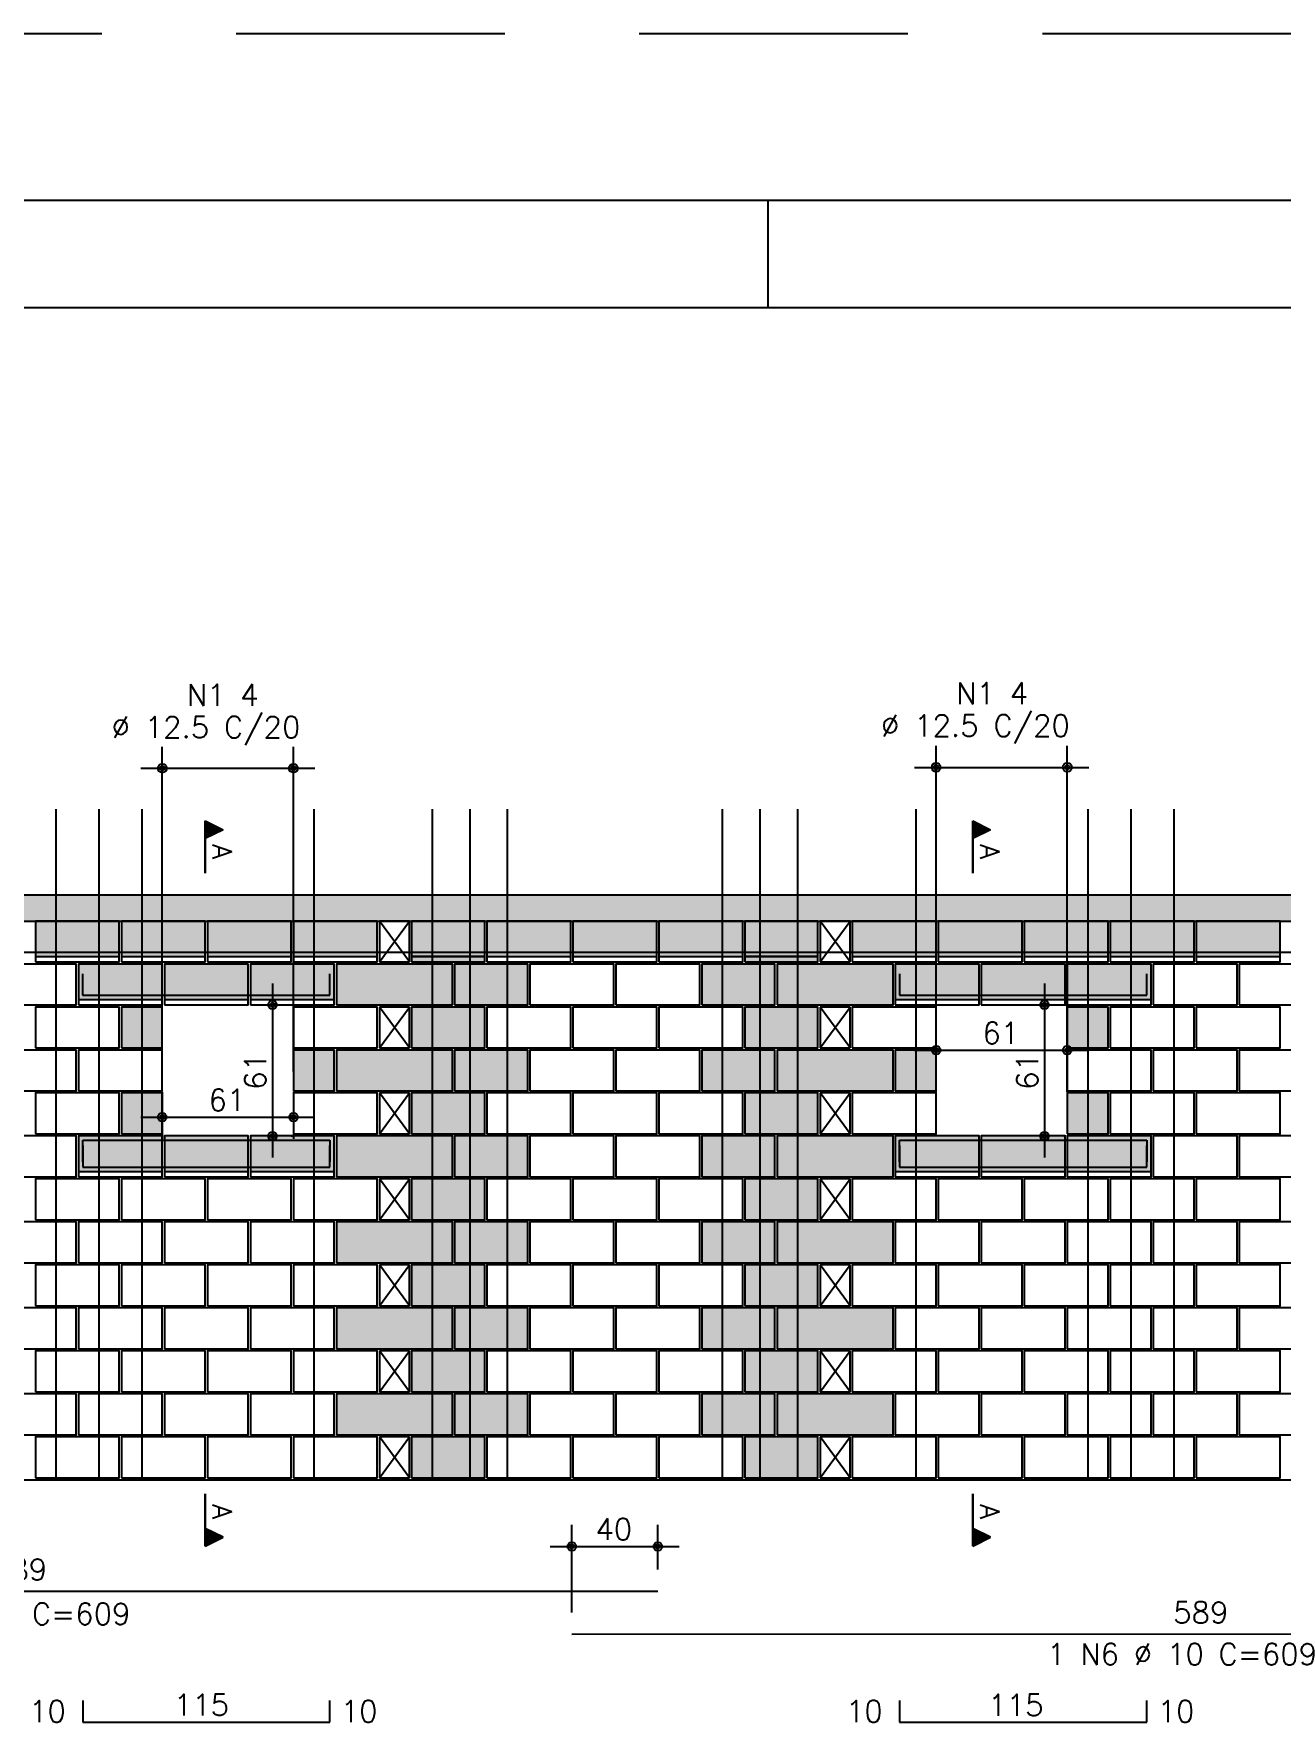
# Model space of a CAD drawing. Extents: x -1.9 to 86, y -1.6 to 60.9.
# Drawn here: x 14.17 to 25.77, y 45.19 to 60.95 of the extents above; entities that cross this region are included whole.
import ezdxf

# ---------------------------------------------------------------- set-up
doc = ezdxf.new("R2010")
doc.units = 0
doc.header["$MEASUREMENT"] = 0
doc.linetypes.add('HIDDEN', pattern=[0.375, 0.25, -0.125])
doc.layers.get('0').update_dxf_attribs({"linetype": 'CONTINUOUS'})
doc.layers.get('Defpoints').update_dxf_attribs({"linetype": 'CONTINUOUS'})
for name, color, linetype in [('ARQ_FOLHA', 7, 'CONTINUOUS'), ('PENA_01', 1, 'CONTINUOUS'), ('PENA_02', 2, 'CONTINUOUS'), ('PENA_03', 3, 'CONTINUOUS'), ('PENA_05', 5, 'CONTINUOUS'), ('PENA_09', 254, 'CONTINUOUS'), ('PENA_11', 252, 'CONTINUOUS'), ('PENA_19', 240, 'CONTINUOUS'), ('PENA_21', 100, 'CONTINUOUS'), ('PENA_23', 50, 'CONTINUOUS')]:
    doc.layers.add(name, color=color, linetype=linetype)
doc.styles.get("Standard").update_dxf_attribs({"font": 'ROMANS.SHX'})

# ---------------------------------------------------------------- blocks, each defined once
blk = doc.blocks.new('FOLHA A1 - 841 X 594')
at = {"layer": 'ARQ_FOLHA', "color": 1}
blk.add_line((-631, 584), (-631, 594), dxfattribs=at)
for points in [[(-841, 0), (0, 0), (0, 594), (-841, 594)], [(-816, 10), (-10, 10), (-10, 584), (-816, 584)]]:
    blk.add_lwpolyline(points, close=True, dxfattribs=at)
at = {"layer": 'Defpoints', "color": 8, "linetype": 'HIDDEN', "ltscale": 100}
blk.add_lwpolyline([(-860.5, 609.5), (-860.5, -15.5), (19.5, -15.5), (19.5, 609.5)], close=True, dxfattribs=at)
blk = doc.blocks.new('*U24')
blk.add_blockref('FOLHA A1 - 841 X 594', (0, 0))

msp = doc.modelspace()

# ---------------------------------------------------------------- linework, layer by layer
at = {"layer": 'PENA_01', "linetype": 'Continuous'}
for p, q in [((15.362, 51.313), (15.362, 54.315)), ((16.582, 51.293), (16.582, 54.315)), ((22.562, 51.103), (22.562, 54.323)), ((23.782, 51.103), (23.782, 54.323)), ((15.162, 54.115), (16.782, 54.115)), ((22.362, 54.123), (23.982, 54.123)), ((14.182, 52.363), (14.962, 52.363)), ((14.982, 52.363), (15.762, 52.363)), ((15.782, 52.363), (16.562, 52.363)), ((16.582, 52.363), (17.362, 52.363)), ((17.682, 52.363), (18.362, 52.363)), ((18.382, 52.363), (19.162, 52.363)), ((19.182, 52.363), (19.962, 52.363)), ((19.982, 52.363), (20.762, 52.363)), ((20.782, 52.363), (21.462, 52.363)), ((21.782, 52.363), (22.562, 52.363)), ((22.582, 52.363), (23.362, 52.363)), ((23.382, 52.363), (24.162, 52.363)), ((24.182, 52.363), (24.962, 52.363)), ((24.982, 52.363), (25.762, 52.363)), ((16.388, 52.113), (16.388, 50.493)), ((23.57, 52.113), (23.57, 50.493)), ((14.582, 51.963), (15.362, 51.963)), ((15.382, 51.963), (16.162, 51.963)), ((16.182, 51.963), (16.962, 51.963)), ((16.548, 51.913), (16.588, 51.913)), ((22.182, 51.963), (22.962, 51.963)), ((22.982, 51.963), (23.762, 51.963)), ((23.757, 51.913), (23.77, 51.913)), ((23.782, 51.963), (24.562, 51.963)), ((22.562, 51.503), (22.562, 51.691)), ((23.782, 51.503), (23.782, 51.691)), ((22.362, 51.491), (23.982, 51.491)), ((15.362, 51.103), (15.362, 50.668)), ((16.582, 51.103), (16.582, 50.668)), ((15.162, 50.868), (16.782, 50.868)), ((16.561, 50.693), (16.588, 50.693)), ((23.749, 50.693), (23.77, 50.693)), ((14.582, 50.363), (15.362, 50.363)), ((15.382, 50.363), (16.162, 50.363)), ((16.182, 50.363), (16.962, 50.363)), ((22.182, 50.363), (22.962, 50.363)), ((22.982, 50.363), (23.762, 50.363)), ((23.782, 50.363), (24.562, 50.363)), ((19.172, 46.259), (19.172, 47.074)), ((19.972, 46.659), (19.972, 47.074)), ((18.972, 46.874), (20.172, 46.874))]:
    msp.add_line(p, q, dxfattribs=at)
at = {"layer": 'PENA_02', "linetype": 'Continuous'}
for p, q in [((17.662, 52.693), (17.382, 52.693)), ((17.382, 52.693), (17.382, 52.313)), ((17.662, 52.313), (17.662, 52.693)), ((21.762, 52.693), (21.482, 52.693)), ((21.482, 52.693), (21.482, 52.313)), ((21.762, 52.313), (21.762, 52.693)), ((17.382, 52.313), (17.662, 52.313)), ((21.482, 52.313), (21.762, 52.313)), ((17.662, 51.893), (17.382, 51.893)), ((17.382, 51.893), (17.382, 51.513)), ((17.662, 51.513), (17.662, 51.893)), ((21.762, 51.893), (21.482, 51.893)), ((21.482, 51.893), (21.482, 51.513)), ((21.762, 51.513), (21.762, 51.893)), ((17.382, 51.513), (17.662, 51.513)), ((21.482, 51.513), (21.762, 51.513)), ((17.662, 51.093), (17.382, 51.093)), ((17.382, 51.093), (17.382, 50.713)), ((17.662, 50.713), (17.662, 51.093)), ((21.762, 51.093), (21.482, 51.093)), ((21.482, 51.093), (21.482, 50.713)), ((21.762, 50.713), (21.762, 51.093)), ((17.382, 50.713), (17.662, 50.713)), ((21.482, 50.713), (21.762, 50.713)), ((17.662, 50.293), (17.382, 50.293)), ((17.382, 50.293), (17.382, 49.913)), ((17.662, 49.913), (17.662, 50.293)), ((21.762, 50.293), (21.482, 50.293)), ((21.482, 50.293), (21.482, 49.913)), ((21.762, 49.913), (21.762, 50.293)), ((17.382, 49.913), (17.662, 49.913)), ((21.482, 49.913), (21.762, 49.913)), ((17.662, 49.493), (17.382, 49.493)), ((17.382, 49.493), (17.382, 49.113)), ((17.662, 49.113), (17.662, 49.493)), ((21.762, 49.493), (21.482, 49.493)), ((21.482, 49.493), (21.482, 49.113)), ((21.762, 49.113), (21.762, 49.493)), ((17.382, 49.113), (17.662, 49.113)), ((21.482, 49.113), (21.762, 49.113)), ((17.662, 48.693), (17.382, 48.693)), ((17.382, 48.693), (17.382, 48.313)), ((17.662, 48.313), (17.662, 48.693)), ((21.762, 48.693), (21.482, 48.693)), ((21.482, 48.693), (21.482, 48.313)), ((21.762, 48.313), (21.762, 48.693)), ((17.382, 48.313), (17.662, 48.313)), ((21.482, 48.313), (21.762, 48.313)), ((17.662, 47.893), (17.382, 47.893)), ((17.382, 47.893), (17.382, 47.513)), ((17.662, 47.513), (17.662, 47.893)), ((21.762, 47.893), (21.482, 47.893)), ((21.482, 47.893), (21.482, 47.513)), ((21.762, 47.513), (21.762, 47.893)), ((8.082, 47.493), (31.062, 47.493)), ((17.382, 47.513), (17.662, 47.513)), ((21.482, 47.513), (21.762, 47.513))]:
    msp.add_line(p, q, dxfattribs=at)
for points in [[(8.082, 52.693), (31.062, 52.693), (31.062, 52.933), (8.082, 52.933), (8.082, 52.693)], [(14.182, 52.313), (14.962, 52.313), (14.962, 52.693), (14.182, 52.693), (14.182, 52.313)], [(14.982, 52.313), (15.762, 52.313), (15.762, 52.693), (14.982, 52.693), (14.982, 52.313)], [(15.782, 52.313), (16.562, 52.313), (16.562, 52.693), (15.782, 52.693), (15.782, 52.313)], [(16.582, 52.313), (17.362, 52.313), (17.362, 52.693), (16.582, 52.693), (16.582, 52.313)], [(17.682, 52.313), (18.362, 52.313), (18.362, 52.693), (17.682, 52.693), (17.682, 52.313)], [(18.382, 52.313), (19.162, 52.313), (19.162, 52.693), (18.382, 52.693), (18.382, 52.313)], [(19.182, 52.313), (19.962, 52.313), (19.962, 52.693), (19.182, 52.693), (19.182, 52.313)], [(19.982, 52.313), (20.762, 52.313), (20.762, 52.693), (19.982, 52.693), (19.982, 52.313)], [(20.782, 52.313), (21.462, 52.313), (21.462, 52.693), (20.782, 52.693), (20.782, 52.313)], [(21.782, 52.313), (22.562, 52.313), (22.562, 52.693), (21.782, 52.693), (21.782, 52.313)], [(22.582, 52.313), (23.362, 52.313), (23.362, 52.693), (22.582, 52.693), (22.582, 52.313)], [(23.382, 52.313), (24.162, 52.313), (24.162, 52.693), (23.382, 52.693), (23.382, 52.313)], [(24.182, 52.313), (24.962, 52.313), (24.962, 52.693), (24.182, 52.693), (24.182, 52.313)], [(24.982, 52.313), (25.762, 52.313), (25.762, 52.693), (24.982, 52.693), (24.982, 52.313)], [(13.782, 51.913), (14.562, 51.913), (14.562, 52.293), (13.782, 52.293), (13.782, 51.913)], [(14.582, 51.913), (15.362, 51.913), (15.362, 52.293), (14.582, 52.293), (14.582, 51.913)], [(15.382, 51.913), (16.162, 51.913), (16.162, 52.293), (15.382, 52.293), (15.382, 51.913)], [(16.182, 51.913), (16.962, 51.913), (16.962, 52.293), (16.182, 52.293), (16.182, 51.913)], [(16.982, 51.913), (18.062, 51.913), (18.062, 52.293), (16.982, 52.293), (16.982, 51.913)], [(18.082, 51.913), (18.762, 51.913), (18.762, 52.293), (18.082, 52.293), (18.082, 51.913)], [(18.782, 51.913), (19.562, 51.913), (19.562, 52.293), (18.782, 52.293), (18.782, 51.913)], [(19.582, 51.913), (20.362, 51.913), (20.362, 52.293), (19.582, 52.293), (19.582, 51.913)], [(20.382, 51.913), (21.062, 51.913), (21.062, 52.293), (20.382, 52.293), (20.382, 51.913)], [(21.082, 51.913), (22.162, 51.913), (22.162, 52.293), (21.082, 52.293), (21.082, 51.913)], [(22.182, 51.913), (22.962, 51.913), (22.962, 52.293), (22.182, 52.293), (22.182, 51.913)], [(22.982, 51.913), (23.762, 51.913), (23.762, 52.293), (22.982, 52.293), (22.982, 51.913)], [(23.782, 51.913), (24.562, 51.913), (24.562, 52.293), (23.782, 52.293), (23.782, 51.913)], [(24.582, 51.913), (25.362, 51.913), (25.362, 52.293), (24.582, 52.293), (24.582, 51.913)], [(25.382, 51.913), (26.162, 51.913), (26.162, 52.293), (25.382, 52.293), (25.382, 51.913)], [(14.182, 51.513), (14.962, 51.513), (14.962, 51.893), (14.182, 51.893), (14.182, 51.513)], [(14.982, 51.513), (15.362, 51.513), (15.362, 51.893), (14.982, 51.893), (14.982, 51.513)], [(16.582, 51.513), (17.362, 51.513), (17.362, 51.893), (16.582, 51.893), (16.582, 51.513)], [(17.682, 51.513), (18.362, 51.513), (18.362, 51.893), (17.682, 51.893), (17.682, 51.513)], [(18.382, 51.513), (19.162, 51.513), (19.162, 51.893), (18.382, 51.893), (18.382, 51.513)], [(19.182, 51.513), (19.962, 51.513), (19.962, 51.893), (19.182, 51.893), (19.182, 51.513)], [(19.982, 51.513), (20.762, 51.513), (20.762, 51.893), (19.982, 51.893), (19.982, 51.513)], [(20.782, 51.513), (21.462, 51.513), (21.462, 51.893), (20.782, 51.893), (20.782, 51.513)], [(21.782, 51.513), (22.562, 51.513), (22.562, 51.893), (21.782, 51.893), (21.782, 51.513)], [(23.782, 51.513), (24.162, 51.513), (24.162, 51.893), (23.782, 51.893), (23.782, 51.513)], [(24.182, 51.513), (24.962, 51.513), (24.962, 51.893), (24.182, 51.893), (24.182, 51.513)], [(24.982, 51.513), (25.762, 51.513), (25.762, 51.893), (24.982, 51.893), (24.982, 51.513)], [(13.782, 51.113), (14.562, 51.113), (14.562, 51.493), (13.782, 51.493), (13.782, 51.113)], [(14.582, 51.113), (15.362, 51.113), (15.362, 51.493), (14.582, 51.493), (14.582, 51.113)], [(16.582, 51.113), (16.962, 51.113), (16.962, 51.493), (16.582, 51.493), (16.582, 51.113)], [(16.982, 51.113), (18.062, 51.113), (18.062, 51.493), (16.982, 51.493), (16.982, 51.113)], [(18.082, 51.113), (18.762, 51.113), (18.762, 51.493), (18.082, 51.493), (18.082, 51.113)], [(18.782, 51.113), (19.562, 51.113), (19.562, 51.493), (18.782, 51.493), (18.782, 51.113)], [(19.582, 51.113), (20.362, 51.113), (20.362, 51.493), (19.582, 51.493), (19.582, 51.113)], [(20.382, 51.113), (21.062, 51.113), (21.062, 51.493), (20.382, 51.493), (20.382, 51.113)], [(21.082, 51.113), (22.162, 51.113), (22.162, 51.493), (21.082, 51.493), (21.082, 51.113)], [(22.182, 51.113), (22.562, 51.113), (22.562, 51.493), (22.182, 51.493), (22.182, 51.113)], [(23.782, 51.113), (24.562, 51.113), (24.562, 51.493), (23.782, 51.493), (23.782, 51.113)], [(24.582, 51.113), (25.362, 51.113), (25.362, 51.493), (24.582, 51.493), (24.582, 51.113)], [(25.382, 51.113), (26.162, 51.113), (26.162, 51.493), (25.382, 51.493), (25.382, 51.113)], [(14.182, 50.713), (14.962, 50.713), (14.962, 51.093), (14.182, 51.093), (14.182, 50.713)], [(14.982, 50.713), (15.362, 50.713), (15.362, 51.093), (14.982, 51.093), (14.982, 50.713)], [(16.582, 50.713), (17.362, 50.713), (17.362, 51.093), (16.582, 51.093), (16.582, 50.713)], [(17.682, 50.713), (18.362, 50.713), (18.362, 51.093), (17.682, 51.093), (17.682, 50.713)], [(18.382, 50.713), (19.162, 50.713), (19.162, 51.093), (18.382, 51.093), (18.382, 50.713)], [(19.182, 50.713), (19.962, 50.713), (19.962, 51.093), (19.182, 51.093), (19.182, 50.713)], [(19.982, 50.713), (20.762, 50.713), (20.762, 51.093), (19.982, 51.093), (19.982, 50.713)], [(20.782, 50.713), (21.462, 50.713), (21.462, 51.093), (20.782, 51.093), (20.782, 50.713)], [(21.782, 50.713), (22.562, 50.713), (22.562, 51.093), (21.782, 51.093), (21.782, 50.713)], [(23.782, 50.713), (24.162, 50.713), (24.162, 51.093), (23.782, 51.093), (23.782, 50.713)], [(24.182, 50.713), (24.962, 50.713), (24.962, 51.093), (24.182, 51.093), (24.182, 50.713)], [(24.982, 50.713), (25.762, 50.713), (25.762, 51.093), (24.982, 51.093), (24.982, 50.713)], [(13.782, 50.313), (14.562, 50.313), (14.562, 50.693), (13.782, 50.693), (13.782, 50.313)], [(14.582, 50.313), (15.362, 50.313), (15.362, 50.693), (14.582, 50.693), (14.582, 50.313)], [(15.382, 50.313), (16.162, 50.313), (16.162, 50.693), (15.382, 50.693), (15.382, 50.313)], [(16.182, 50.313), (16.962, 50.313), (16.962, 50.693), (16.182, 50.693), (16.182, 50.313)], [(16.982, 50.313), (18.062, 50.313), (18.062, 50.693), (16.982, 50.693), (16.982, 50.313)], [(18.082, 50.313), (18.762, 50.313), (18.762, 50.693), (18.082, 50.693), (18.082, 50.313)], [(18.782, 50.313), (19.562, 50.313), (19.562, 50.693), (18.782, 50.693), (18.782, 50.313)], [(19.582, 50.313), (20.362, 50.313), (20.362, 50.693), (19.582, 50.693), (19.582, 50.313)], [(20.382, 50.313), (21.062, 50.313), (21.062, 50.693), (20.382, 50.693), (20.382, 50.313)], [(21.082, 50.313), (22.162, 50.313), (22.162, 50.693), (21.082, 50.693), (21.082, 50.313)], [(22.182, 50.313), (22.962, 50.313), (22.962, 50.693), (22.182, 50.693), (22.182, 50.313)], [(22.982, 50.313), (23.762, 50.313), (23.762, 50.693), (22.982, 50.693), (22.982, 50.313)], [(23.782, 50.313), (24.562, 50.313), (24.562, 50.693), (23.782, 50.693), (23.782, 50.313)], [(24.582, 50.313), (25.362, 50.313), (25.362, 50.693), (24.582, 50.693), (24.582, 50.313)], [(25.382, 50.313), (26.162, 50.313), (26.162, 50.693), (25.382, 50.693), (25.382, 50.313)], [(14.182, 49.913), (14.962, 49.913), (14.962, 50.293), (14.182, 50.293), (14.182, 49.913)], [(14.982, 49.913), (15.762, 49.913), (15.762, 50.293), (14.982, 50.293), (14.982, 49.913)], [(15.782, 49.913), (16.562, 49.913), (16.562, 50.293), (15.782, 50.293), (15.782, 49.913)], [(16.582, 49.913), (17.362, 49.913), (17.362, 50.293), (16.582, 50.293), (16.582, 49.913)], [(17.682, 49.913), (18.362, 49.913), (18.362, 50.293), (17.682, 50.293), (17.682, 49.913)], [(18.382, 49.913), (19.162, 49.913), (19.162, 50.293), (18.382, 50.293), (18.382, 49.913)], [(19.182, 49.913), (19.962, 49.913), (19.962, 50.293), (19.182, 50.293), (19.182, 49.913)], [(19.982, 49.913), (20.762, 49.913), (20.762, 50.293), (19.982, 50.293), (19.982, 49.913)], [(20.782, 49.913), (21.462, 49.913), (21.462, 50.293), (20.782, 50.293), (20.782, 49.913)], [(21.782, 49.913), (22.562, 49.913), (22.562, 50.293), (21.782, 50.293), (21.782, 49.913)], [(22.582, 49.913), (23.362, 49.913), (23.362, 50.293), (22.582, 50.293), (22.582, 49.913)], [(23.382, 49.913), (24.162, 49.913), (24.162, 50.293), (23.382, 50.293), (23.382, 49.913)], [(24.182, 49.913), (24.962, 49.913), (24.962, 50.293), (24.182, 50.293), (24.182, 49.913)], [(24.982, 49.913), (25.762, 49.913), (25.762, 50.293), (24.982, 50.293), (24.982, 49.913)], [(13.782, 49.513), (14.562, 49.513), (14.562, 49.893), (13.782, 49.893), (13.782, 49.513)], [(14.582, 49.513), (15.362, 49.513), (15.362, 49.893), (14.582, 49.893), (14.582, 49.513)], [(15.382, 49.513), (16.162, 49.513), (16.162, 49.893), (15.382, 49.893), (15.382, 49.513)], [(16.182, 49.513), (16.962, 49.513), (16.962, 49.893), (16.182, 49.893), (16.182, 49.513)], [(16.982, 49.513), (18.062, 49.513), (18.062, 49.893), (16.982, 49.893), (16.982, 49.513)], [(18.082, 49.513), (18.762, 49.513), (18.762, 49.893), (18.082, 49.893), (18.082, 49.513)], [(18.782, 49.513), (19.562, 49.513), (19.562, 49.893), (18.782, 49.893), (18.782, 49.513)], [(19.582, 49.513), (20.362, 49.513), (20.362, 49.893), (19.582, 49.893), (19.582, 49.513)], [(20.382, 49.513), (21.062, 49.513), (21.062, 49.893), (20.382, 49.893), (20.382, 49.513)], [(21.082, 49.513), (22.162, 49.513), (22.162, 49.893), (21.082, 49.893), (21.082, 49.513)], [(22.182, 49.513), (22.962, 49.513), (22.962, 49.893), (22.182, 49.893), (22.182, 49.513)], [(22.982, 49.513), (23.762, 49.513), (23.762, 49.893), (22.982, 49.893), (22.982, 49.513)], [(23.782, 49.513), (24.562, 49.513), (24.562, 49.893), (23.782, 49.893), (23.782, 49.513)], [(24.582, 49.513), (25.362, 49.513), (25.362, 49.893), (24.582, 49.893), (24.582, 49.513)], [(25.382, 49.513), (26.162, 49.513), (26.162, 49.893), (25.382, 49.893), (25.382, 49.513)], [(14.182, 49.113), (14.962, 49.113), (14.962, 49.493), (14.182, 49.493), (14.182, 49.113)], [(14.982, 49.113), (15.762, 49.113), (15.762, 49.493), (14.982, 49.493), (14.982, 49.113)], [(15.782, 49.113), (16.562, 49.113), (16.562, 49.493), (15.782, 49.493), (15.782, 49.113)], [(16.582, 49.113), (17.362, 49.113), (17.362, 49.493), (16.582, 49.493), (16.582, 49.113)], [(17.682, 49.113), (18.362, 49.113), (18.362, 49.493), (17.682, 49.493), (17.682, 49.113)], [(18.382, 49.113), (19.162, 49.113), (19.162, 49.493), (18.382, 49.493), (18.382, 49.113)], [(19.182, 49.113), (19.962, 49.113), (19.962, 49.493), (19.182, 49.493), (19.182, 49.113)], [(19.982, 49.113), (20.762, 49.113), (20.762, 49.493), (19.982, 49.493), (19.982, 49.113)], [(20.782, 49.113), (21.462, 49.113), (21.462, 49.493), (20.782, 49.493), (20.782, 49.113)], [(21.782, 49.113), (22.562, 49.113), (22.562, 49.493), (21.782, 49.493), (21.782, 49.113)], [(22.582, 49.113), (23.362, 49.113), (23.362, 49.493), (22.582, 49.493), (22.582, 49.113)], [(23.382, 49.113), (24.162, 49.113), (24.162, 49.493), (23.382, 49.493), (23.382, 49.113)], [(24.182, 49.113), (24.962, 49.113), (24.962, 49.493), (24.182, 49.493), (24.182, 49.113)], [(24.982, 49.113), (25.762, 49.113), (25.762, 49.493), (24.982, 49.493), (24.982, 49.113)], [(13.782, 48.713), (14.562, 48.713), (14.562, 49.093), (13.782, 49.093), (13.782, 48.713)], [(14.582, 48.713), (15.362, 48.713), (15.362, 49.093), (14.582, 49.093), (14.582, 48.713)], [(15.382, 48.713), (16.162, 48.713), (16.162, 49.093), (15.382, 49.093), (15.382, 48.713)], [(16.182, 48.713), (16.962, 48.713), (16.962, 49.093), (16.182, 49.093), (16.182, 48.713)], [(16.982, 48.713), (18.062, 48.713), (18.062, 49.093), (16.982, 49.093), (16.982, 48.713)], [(18.082, 48.713), (18.762, 48.713), (18.762, 49.093), (18.082, 49.093), (18.082, 48.713)], [(18.782, 48.713), (19.562, 48.713), (19.562, 49.093), (18.782, 49.093), (18.782, 48.713)], [(19.582, 48.713), (20.362, 48.713), (20.362, 49.093), (19.582, 49.093), (19.582, 48.713)], [(20.382, 48.713), (21.062, 48.713), (21.062, 49.093), (20.382, 49.093), (20.382, 48.713)], [(21.082, 48.713), (22.162, 48.713), (22.162, 49.093), (21.082, 49.093), (21.082, 48.713)], [(22.182, 48.713), (22.962, 48.713), (22.962, 49.093), (22.182, 49.093), (22.182, 48.713)], [(22.982, 48.713), (23.762, 48.713), (23.762, 49.093), (22.982, 49.093), (22.982, 48.713)], [(23.782, 48.713), (24.562, 48.713), (24.562, 49.093), (23.782, 49.093), (23.782, 48.713)], [(24.582, 48.713), (25.362, 48.713), (25.362, 49.093), (24.582, 49.093), (24.582, 48.713)], [(25.382, 48.713), (26.162, 48.713), (26.162, 49.093), (25.382, 49.093), (25.382, 48.713)], [(14.182, 48.313), (14.962, 48.313), (14.962, 48.693), (14.182, 48.693), (14.182, 48.313)], [(14.982, 48.313), (15.762, 48.313), (15.762, 48.693), (14.982, 48.693), (14.982, 48.313)], [(15.782, 48.313), (16.562, 48.313), (16.562, 48.693), (15.782, 48.693), (15.782, 48.313)], [(16.582, 48.313), (17.362, 48.313), (17.362, 48.693), (16.582, 48.693), (16.582, 48.313)], [(17.682, 48.313), (18.362, 48.313), (18.362, 48.693), (17.682, 48.693), (17.682, 48.313)], [(18.382, 48.313), (19.162, 48.313), (19.162, 48.693), (18.382, 48.693), (18.382, 48.313)], [(19.182, 48.313), (19.962, 48.313), (19.962, 48.693), (19.182, 48.693), (19.182, 48.313)], [(19.982, 48.313), (20.762, 48.313), (20.762, 48.693), (19.982, 48.693), (19.982, 48.313)], [(20.782, 48.313), (21.462, 48.313), (21.462, 48.693), (20.782, 48.693), (20.782, 48.313)], [(21.782, 48.313), (22.562, 48.313), (22.562, 48.693), (21.782, 48.693), (21.782, 48.313)], [(22.582, 48.313), (23.362, 48.313), (23.362, 48.693), (22.582, 48.693), (22.582, 48.313)], [(23.382, 48.313), (24.162, 48.313), (24.162, 48.693), (23.382, 48.693), (23.382, 48.313)], [(24.182, 48.313), (24.962, 48.313), (24.962, 48.693), (24.182, 48.693), (24.182, 48.313)], [(24.982, 48.313), (25.762, 48.313), (25.762, 48.693), (24.982, 48.693), (24.982, 48.313)], [(13.782, 47.913), (14.562, 47.913), (14.562, 48.293), (13.782, 48.293), (13.782, 47.913)], [(14.582, 47.913), (15.362, 47.913), (15.362, 48.293), (14.582, 48.293), (14.582, 47.913)], [(15.382, 47.913), (16.162, 47.913), (16.162, 48.293), (15.382, 48.293), (15.382, 47.913)], [(16.182, 47.913), (16.962, 47.913), (16.962, 48.293), (16.182, 48.293), (16.182, 47.913)], [(16.982, 47.913), (18.062, 47.913), (18.062, 48.293), (16.982, 48.293), (16.982, 47.913)], [(18.082, 47.913), (18.762, 47.913), (18.762, 48.293), (18.082, 48.293), (18.082, 47.913)], [(18.782, 47.913), (19.562, 47.913), (19.562, 48.293), (18.782, 48.293), (18.782, 47.913)], [(19.582, 47.913), (20.362, 47.913), (20.362, 48.293), (19.582, 48.293), (19.582, 47.913)], [(20.382, 47.913), (21.062, 47.913), (21.062, 48.293), (20.382, 48.293), (20.382, 47.913)], [(21.082, 47.913), (22.162, 47.913), (22.162, 48.293), (21.082, 48.293), (21.082, 47.913)], [(22.182, 47.913), (22.962, 47.913), (22.962, 48.293), (22.182, 48.293), (22.182, 47.913)], [(22.982, 47.913), (23.762, 47.913), (23.762, 48.293), (22.982, 48.293), (22.982, 47.913)], [(23.782, 47.913), (24.562, 47.913), (24.562, 48.293), (23.782, 48.293), (23.782, 47.913)], [(24.582, 47.913), (25.362, 47.913), (25.362, 48.293), (24.582, 48.293), (24.582, 47.913)], [(25.382, 47.913), (26.162, 47.913), (26.162, 48.293), (25.382, 48.293), (25.382, 47.913)], [(14.182, 47.513), (14.962, 47.513), (14.962, 47.893), (14.182, 47.893), (14.182, 47.513)], [(14.982, 47.513), (15.762, 47.513), (15.762, 47.893), (14.982, 47.893), (14.982, 47.513)], [(15.782, 47.513), (16.562, 47.513), (16.562, 47.893), (15.782, 47.893), (15.782, 47.513)], [(16.582, 47.513), (17.362, 47.513), (17.362, 47.893), (16.582, 47.893), (16.582, 47.513)], [(17.682, 47.513), (18.362, 47.513), (18.362, 47.893), (17.682, 47.893), (17.682, 47.513)], [(18.382, 47.513), (19.162, 47.513), (19.162, 47.893), (18.382, 47.893), (18.382, 47.513)], [(19.182, 47.513), (19.962, 47.513), (19.962, 47.893), (19.182, 47.893), (19.182, 47.513)], [(19.982, 47.513), (20.762, 47.513), (20.762, 47.893), (19.982, 47.893), (19.982, 47.513)], [(20.782, 47.513), (21.462, 47.513), (21.462, 47.893), (20.782, 47.893), (20.782, 47.513)], [(21.782, 47.513), (22.562, 47.513), (22.562, 47.893), (21.782, 47.893), (21.782, 47.513)], [(22.582, 47.513), (23.362, 47.513), (23.362, 47.893), (22.582, 47.893), (22.582, 47.513)], [(23.382, 47.513), (24.162, 47.513), (24.162, 47.893), (23.382, 47.893), (23.382, 47.513)], [(24.182, 47.513), (24.962, 47.513), (24.962, 47.893), (24.182, 47.893), (24.182, 47.513)], [(24.982, 47.513), (25.762, 47.513), (25.762, 47.893), (24.982, 47.893), (24.982, 47.513)]]:
    msp.add_lwpolyline(points, dxfattribs=at)
for centre, radius in [((15.362, 54.115), 0.0416), ((15.362, 54.115), 0.0208), ((16.582, 54.115), 0.0416), ((16.582, 54.115), 0.0208), ((22.562, 54.123), 0.0416), ((22.562, 54.123), 0.0208), ((23.782, 54.123), 0.0416), ((23.782, 54.123), 0.0208), ((16.388, 51.913), 0.04), ((16.388, 51.913), 0.02), ((23.57, 51.913), 0.04), ((23.57, 51.913), 0.02), ((22.562, 51.491), 0.04), ((23.782, 51.491), 0.04), ((22.562, 51.491), 0.02), ((23.782, 51.491), 0.02), ((15.362, 50.868), 0.04), ((15.362, 50.868), 0.02), ((16.582, 50.868), 0.04), ((16.582, 50.868), 0.02), ((16.388, 50.693), 0.04), ((23.57, 50.693), 0.04), ((16.388, 50.693), 0.02), ((23.57, 50.693), 0.02), ((19.172, 46.874), 0.04), ((19.172, 46.874), 0.02), ((19.972, 46.874), 0.04), ((19.972, 46.874), 0.02)]:
    msp.add_circle(centre, radius, dxfattribs=at)
at = {"layer": 'PENA_03', "linetype": 'Continuous'}
for p, q in [((15.761, 53.139), (15.761, 53.625)), ((15.761, 53.625), (15.927, 53.542)), ((15.762, 53.624), (15.762, 53.461)), ((15.762, 53.624), (15.925, 53.542)), ((15.774, 53.619), (15.774, 53.466)), ((15.786, 53.613), (15.786, 53.472)), ((15.799, 53.606), (15.799, 53.479)), ((15.812, 53.6), (15.812, 53.485)), ((15.825, 53.593), (15.825, 53.491)), ((15.837, 53.587), (15.837, 53.498)), ((15.85, 53.581), (15.85, 53.504)), ((15.863, 53.574), (15.863, 53.51)), ((15.876, 53.568), (15.876, 53.517)), ((22.903, 53.139), (22.903, 53.625)), ((22.903, 53.625), (23.069, 53.542)), ((22.904, 53.624), (22.904, 53.461)), ((22.904, 53.624), (23.068, 53.542)), ((22.916, 53.619), (22.916, 53.466)), ((22.929, 53.613), (22.929, 53.472)), ((22.942, 53.606), (22.942, 53.479)), ((22.954, 53.6), (22.954, 53.485)), ((22.967, 53.593), (22.967, 53.491)), ((22.98, 53.587), (22.98, 53.498)), ((22.993, 53.581), (22.993, 53.504)), ((23.006, 53.574), (23.006, 53.51)), ((23.018, 53.568), (23.018, 53.517)), ((15.925, 53.542), (15.762, 53.461)), ((15.927, 53.542), (15.762, 53.46)), ((15.762, 53.46), (15.762, 53.139)), ((15.889, 53.562), (15.889, 53.523)), ((15.901, 53.555), (15.901, 53.53)), ((15.914, 53.549), (15.914, 53.536)), ((23.068, 53.542), (22.904, 53.461)), ((23.069, 53.542), (22.904, 53.46)), ((22.904, 53.46), (22.904, 53.139)), ((23.031, 53.562), (23.031, 53.523)), ((23.044, 53.555), (23.044, 53.53)), ((23.057, 53.549), (23.057, 53.536)), ((17.382, 52.313), (17.662, 52.693)), ((17.662, 52.313), (17.382, 52.693)), ((21.482, 52.313), (21.762, 52.693)), ((21.762, 52.313), (21.482, 52.693)), ((16.348, 51.913), (16.348, 51.913)), ((17.382, 51.513), (17.662, 51.893)), ((17.662, 51.513), (17.382, 51.893)), ((21.482, 51.513), (21.762, 51.893)), ((21.762, 51.513), (21.482, 51.893)), ((23.557, 51.913), (23.557, 51.913)), ((15.362, 51.303), (15.362, 51.303)), ((16.582, 51.303), (16.582, 51.303)), ((22.562, 51.303), (22.562, 51.303)), ((23.782, 51.303), (23.782, 51.303)), ((15.362, 51.113), (15.362, 51.113)), ((16.582, 51.093), (16.582, 51.093)), ((17.382, 50.713), (17.662, 51.093)), ((17.662, 50.713), (17.382, 51.093)), ((21.482, 50.713), (21.762, 51.093)), ((21.762, 50.713), (21.482, 51.093)), ((22.562, 50.903), (22.562, 50.903)), ((23.782, 50.903), (23.782, 50.903)), ((16.361, 50.693), (16.361, 50.693)), ((23.549, 50.693), (23.549, 50.693)), ((17.382, 49.913), (17.662, 50.293)), ((17.662, 49.913), (17.382, 50.293)), ((21.482, 49.913), (21.762, 50.293)), ((21.762, 49.913), (21.482, 50.293)), ((17.382, 49.113), (17.662, 49.493)), ((17.662, 49.113), (17.382, 49.493)), ((21.482, 49.113), (21.762, 49.493)), ((21.762, 49.113), (21.482, 49.493)), ((17.382, 48.313), (17.662, 48.693)), ((17.662, 48.313), (17.382, 48.693)), ((21.482, 48.313), (21.762, 48.693)), ((21.762, 48.313), (21.482, 48.693)), ((17.382, 47.513), (17.662, 47.893)), ((17.662, 47.513), (17.382, 47.893)), ((21.482, 47.513), (21.762, 47.893)), ((21.762, 47.513), (21.482, 47.893)), ((15.761, 47.363), (15.761, 46.876)), ((15.762, 47.042), (15.762, 47.363)), ((22.903, 47.363), (22.903, 46.876)), ((22.904, 47.042), (22.904, 47.363)), ((15.761, 46.876), (15.927, 46.959)), ((15.927, 46.959), (15.762, 47.042)), ((15.762, 46.877), (15.762, 47.041)), ((15.925, 46.959), (15.762, 47.041)), ((15.762, 46.877), (15.925, 46.959)), ((15.774, 46.883), (15.774, 47.036)), ((15.786, 46.889), (15.786, 47.029)), ((15.799, 46.895), (15.799, 47.023)), ((15.812, 46.902), (15.812, 47.017)), ((15.825, 46.908), (15.825, 47.01)), ((15.837, 46.915), (15.837, 47.004)), ((15.85, 46.921), (15.85, 46.998)), ((15.863, 46.927), (15.863, 46.991)), ((15.876, 46.934), (15.876, 46.985)), ((15.889, 46.94), (15.889, 46.978)), ((15.901, 46.946), (15.901, 46.972)), ((15.914, 46.953), (15.914, 46.966)), ((22.903, 46.876), (23.069, 46.959)), ((23.069, 46.959), (22.904, 47.042)), ((22.904, 46.877), (22.904, 47.041)), ((23.068, 46.959), (22.904, 47.041)), ((22.904, 46.877), (23.068, 46.959)), ((22.916, 46.883), (22.916, 47.036)), ((22.929, 46.889), (22.929, 47.029)), ((22.942, 46.895), (22.942, 47.023)), ((22.954, 46.902), (22.954, 47.017)), ((22.967, 46.908), (22.967, 47.01)), ((22.98, 46.915), (22.98, 47.004)), ((22.993, 46.921), (22.993, 46.998)), ((23.006, 46.927), (23.006, 46.991)), ((23.018, 46.934), (23.018, 46.985)), ((23.031, 46.94), (23.031, 46.978)), ((23.044, 46.946), (23.044, 46.972)), ((23.057, 46.953), (23.057, 46.966)), ((19.972, 46.459), (19.972, 46.459)), ((19.172, 46.059), (19.172, 46.059))]:
    msp.add_line(p, q, dxfattribs=at)
at = {"layer": 'PENA_05', "linetype": 'Continuous'}
for p, q in [((8.182, 52.403), (19.972, 52.403)), ((19.172, 52.403), (30.961, 52.403)), ((14.621, 52.203), (14.621, 52.003)), ((16.921, 52.003), (16.921, 52.203)), ((22.222, 52.203), (22.222, 52.003)), ((24.522, 52.003), (24.522, 52.203)), ((14.621, 52.003), (16.921, 52.003)), ((22.222, 52.003), (24.522, 52.003)), ((14.622, 50.453), (14.622, 50.653)), ((14.622, 50.653), (16.922, 50.653)), ((14.622, 50.603), (14.622, 50.403)), ((16.922, 50.653), (16.922, 50.453)), ((16.922, 50.403), (16.922, 50.603)), ((22.222, 50.453), (22.222, 50.653)), ((22.222, 50.653), (24.522, 50.653)), ((22.222, 50.603), (22.222, 50.403)), ((24.522, 50.653), (24.522, 50.453)), ((24.522, 50.403), (24.522, 50.603)), ((14.622, 50.403), (16.922, 50.403)), ((22.222, 50.403), (24.522, 50.403)), ((8.182, 46.459), (19.972, 46.459)), ((19.172, 46.059), (30.961, 46.06)), ((14.622, 45.44), (14.622, 45.24)), ((16.922, 45.24), (16.922, 45.44)), ((22.222, 45.44), (22.222, 45.24)), ((24.522, 45.24), (24.522, 45.44)), ((14.622, 45.24), (16.922, 45.24)), ((22.222, 45.24), (24.522, 45.24))]:
    msp.add_line(p, q, dxfattribs=at)
for points in [[(14.372, 53.733), (14.372, 47.493)], [(14.772, 53.733), (14.772, 47.493)], [(15.172, 53.733), (15.172, 47.493)], [(16.772, 53.733), (16.772, 47.493)], [(17.872, 53.733), (17.872, 47.493)], [(18.222, 53.733), (18.222, 47.493)], [(18.572, 53.733), (18.572, 47.493)], [(20.572, 53.733), (20.572, 47.493)], [(20.922, 53.733), (20.922, 47.493)], [(21.272, 53.733), (21.272, 47.493)], [(22.372, 53.733), (22.372, 47.493)], [(23.972, 53.733), (23.972, 47.493)], [(24.372, 53.733), (24.372, 47.493)], [(24.772, 53.733), (24.772, 47.493)]]:
    msp.add_lwpolyline(points, dxfattribs=at)
at = {"layer": 'PENA_09', "linetype": 'Continuous'}
for points in [[(14.182, 52.363), (14.962, 52.363), (14.962, 52.693), (14.182, 52.693), (14.182, 52.363)], [(14.982, 52.363), (15.762, 52.363), (15.762, 52.693), (14.982, 52.693), (14.982, 52.363)], [(15.782, 52.363), (16.562, 52.363), (16.562, 52.693), (15.782, 52.693), (15.782, 52.363)], [(16.582, 52.363), (17.362, 52.363), (17.362, 52.693), (16.582, 52.693), (16.582, 52.363)], [(17.682, 52.363), (18.362, 52.363), (18.362, 52.693), (17.682, 52.693), (17.682, 52.363)], [(18.382, 52.363), (19.162, 52.363), (19.162, 52.693), (18.382, 52.693), (18.382, 52.363)], [(19.182, 52.363), (19.962, 52.363), (19.962, 52.693), (19.182, 52.693), (19.182, 52.363)], [(19.982, 52.363), (20.762, 52.363), (20.762, 52.693), (19.982, 52.693), (19.982, 52.363)], [(20.782, 52.363), (21.462, 52.363), (21.462, 52.693), (20.782, 52.693), (20.782, 52.363)], [(21.782, 52.363), (22.562, 52.363), (22.562, 52.693), (21.782, 52.693), (21.782, 52.363)], [(22.582, 52.363), (23.362, 52.363), (23.362, 52.693), (22.582, 52.693), (22.582, 52.363)], [(23.382, 52.363), (24.162, 52.363), (24.162, 52.693), (23.382, 52.693), (23.382, 52.363)], [(24.182, 52.363), (24.962, 52.363), (24.962, 52.693), (24.182, 52.693), (24.182, 52.363)], [(24.982, 52.363), (25.762, 52.363), (25.762, 52.693), (24.982, 52.693), (24.982, 52.363)], [(14.582, 51.963), (15.362, 51.963), (15.362, 52.293), (14.582, 52.293), (14.582, 51.963)], [(15.382, 51.963), (16.162, 51.963), (16.162, 52.293), (15.382, 52.293), (15.382, 51.963)], [(16.182, 51.963), (16.962, 51.963), (16.962, 52.293), (16.182, 52.293), (16.182, 51.963)], [(22.182, 51.963), (22.962, 51.963), (22.962, 52.293), (22.182, 52.293), (22.182, 51.963)], [(22.982, 51.963), (23.762, 51.963), (23.762, 52.293), (22.982, 52.293), (22.982, 51.963)], [(23.782, 51.963), (24.562, 51.963), (24.562, 52.293), (23.782, 52.293), (23.782, 51.963)], [(14.582, 50.363), (15.362, 50.363), (15.362, 50.693), (14.582, 50.693), (14.582, 50.363)], [(15.382, 50.363), (16.162, 50.363), (16.162, 50.693), (15.382, 50.693), (15.382, 50.363)], [(16.182, 50.363), (16.962, 50.363), (16.962, 50.693), (16.182, 50.693), (16.182, 50.363)], [(22.182, 50.363), (22.962, 50.363), (22.962, 50.693), (22.182, 50.693), (22.182, 50.363)], [(22.982, 50.363), (23.762, 50.363), (23.762, 50.693), (22.982, 50.693), (22.982, 50.363)], [(23.782, 50.363), (24.562, 50.363), (24.562, 50.693), (23.782, 50.693), (23.782, 50.363)]]:
    msp.add_lwpolyline(points, dxfattribs=at)
for points in [[(14.182, 52.363), (14.962, 52.363), (14.962, 52.693)], [(14.182, 52.363), (14.962, 52.693), (14.182, 52.693)], [(14.182, 52.363), (14.182, 52.693), (14.182, 52.363)], [(14.982, 52.363), (15.762, 52.363), (15.762, 52.693)], [(14.982, 52.363), (15.762, 52.693), (14.982, 52.693)], [(14.982, 52.363), (14.982, 52.693), (14.982, 52.363)], [(15.782, 52.363), (16.562, 52.363), (16.562, 52.693)], [(15.782, 52.363), (16.562, 52.693), (15.782, 52.693)], [(15.782, 52.363), (15.782, 52.693), (15.782, 52.363)], [(16.582, 52.363), (17.362, 52.363), (17.362, 52.693)], [(16.582, 52.363), (17.362, 52.693), (16.582, 52.693)], [(16.582, 52.363), (16.582, 52.693), (16.582, 52.363)], [(17.682, 52.363), (18.362, 52.363), (18.362, 52.693)], [(17.682, 52.363), (18.362, 52.693), (17.682, 52.693)], [(17.682, 52.363), (17.682, 52.693), (17.682, 52.363)], [(18.382, 52.363), (19.162, 52.363), (19.162, 52.693)], [(18.382, 52.363), (19.162, 52.693), (18.382, 52.693)], [(18.382, 52.363), (18.382, 52.693), (18.382, 52.363)], [(19.182, 52.363), (19.962, 52.363), (19.962, 52.693)], [(19.182, 52.363), (19.962, 52.693), (19.182, 52.693)], [(19.182, 52.363), (19.182, 52.693), (19.182, 52.363)], [(19.982, 52.363), (20.762, 52.363), (20.762, 52.693)], [(19.982, 52.363), (20.762, 52.693), (19.982, 52.693)], [(19.982, 52.363), (19.982, 52.693), (19.982, 52.363)], [(20.782, 52.363), (21.462, 52.363), (21.462, 52.693)], [(20.782, 52.363), (21.462, 52.693), (20.782, 52.693)], [(20.782, 52.363), (20.782, 52.693), (20.782, 52.363)], [(21.782, 52.363), (22.562, 52.363), (22.562, 52.693)], [(21.782, 52.363), (22.562, 52.693), (21.782, 52.693)], [(21.782, 52.363), (21.782, 52.693), (21.782, 52.363)], [(22.582, 52.363), (23.362, 52.363), (23.362, 52.693)], [(22.582, 52.363), (23.362, 52.693), (22.582, 52.693)], [(22.582, 52.363), (22.582, 52.693), (22.582, 52.363)], [(23.382, 52.363), (24.162, 52.363), (24.162, 52.693)], [(23.382, 52.363), (24.162, 52.693), (23.382, 52.693)], [(23.382, 52.363), (23.382, 52.693), (23.382, 52.363)], [(24.182, 52.363), (24.962, 52.363), (24.962, 52.693)], [(24.182, 52.363), (24.962, 52.693), (24.182, 52.693)], [(24.182, 52.363), (24.182, 52.693), (24.182, 52.363)], [(24.982, 52.363), (25.762, 52.363), (25.762, 52.693)], [(24.982, 52.363), (25.762, 52.693), (24.982, 52.693)], [(24.982, 52.363), (24.982, 52.693), (24.982, 52.363)], [(14.582, 51.963), (15.362, 51.963), (15.362, 52.293)], [(14.582, 51.963), (15.362, 52.293), (14.582, 52.293)], [(14.582, 51.963), (14.582, 52.293), (14.582, 51.963)], [(15.382, 51.963), (16.162, 51.963), (16.162, 52.293)], [(15.382, 51.963), (16.162, 52.293), (15.382, 52.293)], [(15.382, 51.963), (15.382, 52.293), (15.382, 51.963)], [(16.182, 51.963), (16.962, 51.963), (16.962, 52.293)], [(16.182, 51.963), (16.962, 52.293), (16.182, 52.293)], [(16.182, 51.963), (16.182, 52.293), (16.182, 51.963)], [(22.182, 51.963), (22.962, 51.963), (22.962, 52.293)], [(22.182, 51.963), (22.962, 52.293), (22.182, 52.293)], [(22.182, 51.963), (22.182, 52.293), (22.182, 51.963)], [(22.982, 51.963), (23.762, 51.963), (23.762, 52.293)], [(22.982, 51.963), (23.762, 52.293), (22.982, 52.293)], [(22.982, 51.963), (22.982, 52.293), (22.982, 51.963)], [(23.782, 51.963), (24.562, 51.963), (24.562, 52.293)], [(23.782, 51.963), (24.562, 52.293), (23.782, 52.293)], [(23.782, 51.963), (23.782, 52.293), (23.782, 51.963)], [(14.582, 50.363), (15.362, 50.363), (15.362, 50.693)], [(14.582, 50.363), (15.362, 50.693), (14.582, 50.693)], [(14.582, 50.363), (14.582, 50.693), (14.582, 50.363)], [(15.382, 50.363), (16.162, 50.363), (16.162, 50.693)], [(15.382, 50.363), (16.162, 50.693), (15.382, 50.693)], [(15.382, 50.363), (15.382, 50.693), (15.382, 50.363)], [(16.182, 50.363), (16.962, 50.363), (16.962, 50.693)], [(16.182, 50.363), (16.962, 50.693), (16.182, 50.693)], [(16.182, 50.363), (16.182, 50.693), (16.182, 50.363)], [(22.182, 50.363), (22.962, 50.363), (22.962, 50.693)], [(22.182, 50.363), (22.962, 50.693), (22.182, 50.693)], [(22.182, 50.363), (22.182, 50.693), (22.182, 50.363)], [(22.982, 50.363), (23.762, 50.363), (23.762, 50.693)], [(22.982, 50.363), (23.762, 50.693), (22.982, 50.693)], [(22.982, 50.363), (22.982, 50.693), (22.982, 50.363)], [(23.782, 50.363), (24.562, 50.363), (24.562, 50.693)], [(23.782, 50.363), (24.562, 50.693), (23.782, 50.693)], [(23.782, 50.363), (23.782, 50.693), (23.782, 50.363)]]:
    msp.add_solid(points, dxfattribs=at)
at = {"layer": 'PENA_11', "linetype": 'Continuous'}
for points in [[(8.082, 52.693), (31.062, 52.693), (31.062, 52.933)], [(8.082, 52.693), (31.062, 52.933), (8.082, 52.933)]]:
    msp.add_solid(points, dxfattribs=at)
at = {"layer": 'PENA_19', "linetype": 'Continuous'}
for points in [[(16.982, 51.913), (18.062, 51.913), (18.062, 52.293), (16.982, 52.293), (16.982, 51.913)], [(21.082, 51.913), (22.162, 51.913), (22.162, 52.293), (21.082, 52.293), (21.082, 51.913)], [(16.982, 51.113), (18.062, 51.113), (18.062, 51.493), (16.982, 51.493), (16.982, 51.113)], [(21.082, 51.113), (22.162, 51.113), (22.162, 51.493), (21.082, 51.493), (21.082, 51.113)], [(16.982, 50.313), (18.062, 50.313), (18.062, 50.693), (16.982, 50.693), (16.982, 50.313)], [(21.082, 50.313), (22.162, 50.313), (22.162, 50.693), (21.082, 50.693), (21.082, 50.313)], [(16.982, 49.513), (18.062, 49.513), (18.062, 49.893), (16.982, 49.893), (16.982, 49.513)], [(21.082, 49.513), (22.162, 49.513), (22.162, 49.893), (21.082, 49.893), (21.082, 49.513)], [(16.982, 48.713), (18.062, 48.713), (18.062, 49.093), (16.982, 49.093), (16.982, 48.713)], [(21.082, 48.713), (22.162, 48.713), (22.162, 49.093), (21.082, 49.093), (21.082, 48.713)], [(16.982, 47.913), (18.062, 47.913), (18.062, 48.293), (16.982, 48.293), (16.982, 47.913)], [(21.082, 47.913), (22.162, 47.913), (22.162, 48.293), (21.082, 48.293), (21.082, 47.913)]]:
    msp.add_lwpolyline(points, dxfattribs=at)
for points in [[(16.982, 51.913), (18.062, 51.913), (18.062, 52.293)], [(16.982, 51.913), (18.062, 52.293), (16.982, 52.293)], [(16.982, 51.913), (16.982, 52.293), (16.982, 51.913)], [(21.082, 51.913), (22.162, 51.913), (22.162, 52.293)], [(21.082, 51.913), (22.162, 52.293), (21.082, 52.293)], [(21.082, 51.913), (21.082, 52.293), (21.082, 51.913)], [(16.982, 51.113), (18.062, 51.113), (18.062, 51.493)], [(16.982, 51.113), (18.062, 51.493), (16.982, 51.493)], [(16.982, 51.113), (16.982, 51.493), (16.982, 51.113)], [(21.082, 51.113), (22.162, 51.113), (22.162, 51.493)], [(21.082, 51.113), (22.162, 51.493), (21.082, 51.493)], [(21.082, 51.113), (21.082, 51.493), (21.082, 51.113)], [(16.982, 50.313), (18.062, 50.313), (18.062, 50.693)], [(16.982, 50.313), (18.062, 50.693), (16.982, 50.693)], [(16.982, 50.313), (16.982, 50.693), (16.982, 50.313)], [(21.082, 50.313), (22.162, 50.313), (22.162, 50.693)], [(21.082, 50.313), (22.162, 50.693), (21.082, 50.693)], [(21.082, 50.313), (21.082, 50.693), (21.082, 50.313)], [(16.982, 49.513), (18.062, 49.513), (18.062, 49.893)], [(16.982, 49.513), (18.062, 49.893), (16.982, 49.893)], [(16.982, 49.513), (16.982, 49.893), (16.982, 49.513)], [(21.082, 49.513), (22.162, 49.513), (22.162, 49.893)], [(21.082, 49.513), (22.162, 49.893), (21.082, 49.893)], [(21.082, 49.513), (21.082, 49.893), (21.082, 49.513)], [(16.982, 48.713), (18.062, 48.713), (18.062, 49.093)], [(16.982, 48.713), (18.062, 49.093), (16.982, 49.093)], [(16.982, 48.713), (16.982, 49.093), (16.982, 48.713)], [(21.082, 48.713), (22.162, 48.713), (22.162, 49.093)], [(21.082, 48.713), (22.162, 49.093), (21.082, 49.093)], [(21.082, 48.713), (21.082, 49.093), (21.082, 48.713)], [(16.982, 47.913), (18.062, 47.913), (18.062, 48.293)], [(16.982, 47.913), (18.062, 48.293), (16.982, 48.293)], [(16.982, 47.913), (16.982, 48.293), (16.982, 47.913)], [(21.082, 47.913), (22.162, 47.913), (22.162, 48.293)], [(21.082, 47.913), (22.162, 48.293), (21.082, 48.293)], [(21.082, 47.913), (21.082, 48.293), (21.082, 47.913)]]:
    msp.add_solid(points, dxfattribs=at)
at = {"layer": 'PENA_21', "linetype": 'Continuous'}
for points in [[(17.682, 52.313), (18.362, 52.313), (18.362, 52.363), (17.682, 52.363), (17.682, 52.313)], [(20.782, 52.313), (21.462, 52.313), (21.462, 52.363), (20.782, 52.363), (20.782, 52.313)], [(18.082, 51.913), (18.762, 51.913), (18.762, 52.293), (18.082, 52.293), (18.082, 51.913)], [(20.382, 51.913), (21.062, 51.913), (21.062, 52.293), (20.382, 52.293), (20.382, 51.913)], [(17.682, 51.513), (18.362, 51.513), (18.362, 51.893), (17.682, 51.893), (17.682, 51.513)], [(20.782, 51.513), (21.462, 51.513), (21.462, 51.893), (20.782, 51.893), (20.782, 51.513)], [(18.082, 51.113), (18.762, 51.113), (18.762, 51.493), (18.082, 51.493), (18.082, 51.113)], [(20.382, 51.113), (21.062, 51.113), (21.062, 51.493), (20.382, 51.493), (20.382, 51.113)], [(17.682, 50.713), (18.362, 50.713), (18.362, 51.093), (17.682, 51.093), (17.682, 50.713)], [(20.782, 50.713), (21.462, 50.713), (21.462, 51.093), (20.782, 51.093), (20.782, 50.713)], [(18.082, 50.313), (18.762, 50.313), (18.762, 50.693), (18.082, 50.693), (18.082, 50.313)], [(20.382, 50.313), (21.062, 50.313), (21.062, 50.693), (20.382, 50.693), (20.382, 50.313)], [(17.682, 49.913), (18.362, 49.913), (18.362, 50.293), (17.682, 50.293), (17.682, 49.913)], [(20.782, 49.913), (21.462, 49.913), (21.462, 50.293), (20.782, 50.293), (20.782, 49.913)], [(18.082, 49.513), (18.762, 49.513), (18.762, 49.893), (18.082, 49.893), (18.082, 49.513)], [(20.382, 49.513), (21.062, 49.513), (21.062, 49.893), (20.382, 49.893), (20.382, 49.513)], [(17.682, 49.113), (18.362, 49.113), (18.362, 49.493), (17.682, 49.493), (17.682, 49.113)], [(20.782, 49.113), (21.462, 49.113), (21.462, 49.493), (20.782, 49.493), (20.782, 49.113)], [(18.082, 48.713), (18.762, 48.713), (18.762, 49.093), (18.082, 49.093), (18.082, 48.713)], [(20.382, 48.713), (21.062, 48.713), (21.062, 49.093), (20.382, 49.093), (20.382, 48.713)], [(17.682, 48.313), (18.362, 48.313), (18.362, 48.693), (17.682, 48.693), (17.682, 48.313)], [(20.782, 48.313), (21.462, 48.313), (21.462, 48.693), (20.782, 48.693), (20.782, 48.313)], [(18.082, 47.913), (18.762, 47.913), (18.762, 48.293), (18.082, 48.293), (18.082, 47.913)], [(20.382, 47.913), (21.062, 47.913), (21.062, 48.293), (20.382, 48.293), (20.382, 47.913)], [(17.682, 47.513), (18.362, 47.513), (18.362, 47.893), (17.682, 47.893), (17.682, 47.513)], [(20.782, 47.513), (21.462, 47.513), (21.462, 47.893), (20.782, 47.893), (20.782, 47.513)]]:
    msp.add_lwpolyline(points, dxfattribs=at)
for points in [[(17.682, 52.313), (18.362, 52.313), (18.362, 52.363)], [(17.682, 52.313), (18.362, 52.363), (17.682, 52.363)], [(17.682, 52.313), (17.682, 52.363), (17.682, 52.313)], [(20.782, 52.313), (21.462, 52.313), (21.462, 52.363)], [(20.782, 52.313), (21.462, 52.363), (20.782, 52.363)], [(20.782, 52.313), (20.782, 52.363), (20.782, 52.313)], [(18.082, 51.913), (18.762, 51.913), (18.762, 52.293)], [(18.082, 51.913), (18.762, 52.293), (18.082, 52.293)], [(18.082, 51.913), (18.082, 52.293), (18.082, 51.913)], [(20.382, 51.913), (21.062, 51.913), (21.062, 52.293)], [(20.382, 51.913), (21.062, 52.293), (20.382, 52.293)], [(20.382, 51.913), (20.382, 52.293), (20.382, 51.913)], [(17.682, 51.513), (18.362, 51.513), (18.362, 51.893)], [(17.682, 51.513), (18.362, 51.893), (17.682, 51.893)], [(17.682, 51.513), (17.682, 51.893), (17.682, 51.513)], [(20.782, 51.513), (21.462, 51.513), (21.462, 51.893)], [(20.782, 51.513), (21.462, 51.893), (20.782, 51.893)], [(20.782, 51.513), (20.782, 51.893), (20.782, 51.513)], [(18.082, 51.113), (18.762, 51.113), (18.762, 51.493)], [(18.082, 51.113), (18.762, 51.493), (18.082, 51.493)], [(18.082, 51.113), (18.082, 51.493), (18.082, 51.113)], [(20.382, 51.113), (21.062, 51.113), (21.062, 51.493)], [(20.382, 51.113), (21.062, 51.493), (20.382, 51.493)], [(20.382, 51.113), (20.382, 51.493), (20.382, 51.113)], [(17.682, 50.713), (18.362, 50.713), (18.362, 51.093)], [(17.682, 50.713), (18.362, 51.093), (17.682, 51.093)], [(17.682, 50.713), (17.682, 51.093), (17.682, 50.713)], [(20.782, 50.713), (21.462, 50.713), (21.462, 51.093)], [(20.782, 50.713), (21.462, 51.093), (20.782, 51.093)], [(20.782, 50.713), (20.782, 51.093), (20.782, 50.713)], [(18.082, 50.313), (18.762, 50.313), (18.762, 50.693)], [(18.082, 50.313), (18.762, 50.693), (18.082, 50.693)], [(18.082, 50.313), (18.082, 50.693), (18.082, 50.313)], [(20.382, 50.313), (21.062, 50.313), (21.062, 50.693)], [(20.382, 50.313), (21.062, 50.693), (20.382, 50.693)], [(20.382, 50.313), (20.382, 50.693), (20.382, 50.313)], [(17.682, 49.913), (18.362, 49.913), (18.362, 50.293)], [(17.682, 49.913), (18.362, 50.293), (17.682, 50.293)], [(17.682, 49.913), (17.682, 50.293), (17.682, 49.913)], [(20.782, 49.913), (21.462, 49.913), (21.462, 50.293)], [(20.782, 49.913), (21.462, 50.293), (20.782, 50.293)], [(20.782, 49.913), (20.782, 50.293), (20.782, 49.913)], [(18.082, 49.513), (18.762, 49.513), (18.762, 49.893)], [(18.082, 49.513), (18.762, 49.893), (18.082, 49.893)], [(18.082, 49.513), (18.082, 49.893), (18.082, 49.513)], [(20.382, 49.513), (21.062, 49.513), (21.062, 49.893)], [(20.382, 49.513), (21.062, 49.893), (20.382, 49.893)], [(20.382, 49.513), (20.382, 49.893), (20.382, 49.513)], [(17.682, 49.113), (18.362, 49.113), (18.362, 49.493)], [(17.682, 49.113), (18.362, 49.493), (17.682, 49.493)], [(17.682, 49.113), (17.682, 49.493), (17.682, 49.113)], [(20.782, 49.113), (21.462, 49.113), (21.462, 49.493)], [(20.782, 49.113), (21.462, 49.493), (20.782, 49.493)], [(20.782, 49.113), (20.782, 49.493), (20.782, 49.113)], [(18.082, 48.713), (18.762, 48.713), (18.762, 49.093)], [(18.082, 48.713), (18.762, 49.093), (18.082, 49.093)], [(18.082, 48.713), (18.082, 49.093), (18.082, 48.713)], [(20.382, 48.713), (21.062, 48.713), (21.062, 49.093)], [(20.382, 48.713), (21.062, 49.093), (20.382, 49.093)], [(20.382, 48.713), (20.382, 49.093), (20.382, 48.713)], [(17.682, 48.313), (18.362, 48.313), (18.362, 48.693)], [(17.682, 48.313), (18.362, 48.693), (17.682, 48.693)], [(17.682, 48.313), (17.682, 48.693), (17.682, 48.313)], [(20.782, 48.313), (21.462, 48.313), (21.462, 48.693)], [(20.782, 48.313), (21.462, 48.693), (20.782, 48.693)], [(20.782, 48.313), (20.782, 48.693), (20.782, 48.313)], [(18.082, 47.913), (18.762, 47.913), (18.762, 48.293)], [(18.082, 47.913), (18.762, 48.293), (18.082, 48.293)], [(18.082, 47.913), (18.082, 48.293), (18.082, 47.913)], [(20.382, 47.913), (21.062, 47.913), (21.062, 48.293)], [(20.382, 47.913), (21.062, 48.293), (20.382, 48.293)], [(20.382, 47.913), (20.382, 48.293), (20.382, 47.913)], [(17.682, 47.513), (18.362, 47.513), (18.362, 47.893)], [(17.682, 47.513), (18.362, 47.893), (17.682, 47.893)], [(17.682, 47.513), (17.682, 47.893), (17.682, 47.513)], [(20.782, 47.513), (21.462, 47.513), (21.462, 47.893)], [(20.782, 47.513), (21.462, 47.893), (20.782, 47.893)], [(20.782, 47.513), (20.782, 47.893), (20.782, 47.513)]]:
    msp.add_solid(points, dxfattribs=at)
at = {"layer": 'PENA_23', "linetype": 'Continuous'}
for points in [[(14.982, 51.513), (15.362, 51.513), (15.362, 51.893), (14.982, 51.893), (14.982, 51.513)], [(23.782, 51.513), (24.162, 51.513), (24.162, 51.893), (23.782, 51.893), (23.782, 51.513)], [(16.582, 51.113), (16.962, 51.113), (16.962, 51.493), (16.582, 51.493), (16.582, 51.113)], [(22.182, 51.113), (22.562, 51.113), (22.562, 51.493), (22.182, 51.493), (22.182, 51.113)], [(14.982, 50.713), (15.362, 50.713), (15.362, 51.093), (14.982, 51.093), (14.982, 50.713)], [(23.782, 50.713), (24.162, 50.713), (24.162, 51.093), (23.782, 51.093), (23.782, 50.713)]]:
    msp.add_lwpolyline(points, dxfattribs=at)
for points in [[(14.982, 51.513), (15.362, 51.513), (15.362, 51.893)], [(14.982, 51.513), (15.362, 51.893), (14.982, 51.893)], [(14.982, 51.513), (14.982, 51.893), (14.982, 51.513)], [(23.782, 51.513), (24.162, 51.513), (24.162, 51.893)], [(23.782, 51.513), (24.162, 51.893), (23.782, 51.893)], [(23.782, 51.513), (23.782, 51.893), (23.782, 51.513)], [(16.582, 51.113), (16.962, 51.113), (16.962, 51.493)], [(16.582, 51.113), (16.962, 51.493), (16.582, 51.493)], [(16.582, 51.113), (16.582, 51.493), (16.582, 51.113)], [(22.182, 51.113), (22.562, 51.113), (22.562, 51.493)], [(22.182, 51.113), (22.562, 51.493), (22.182, 51.493)], [(22.182, 51.113), (22.182, 51.493), (22.182, 51.113)], [(14.982, 50.713), (15.362, 50.713), (15.362, 51.093)], [(14.982, 50.713), (15.362, 51.093), (14.982, 51.093)], [(14.982, 50.713), (14.982, 51.093), (14.982, 50.713)], [(23.782, 50.713), (24.162, 50.713), (24.162, 51.093)], [(23.782, 50.713), (24.162, 51.093), (23.782, 51.093)], [(23.782, 50.713), (23.782, 51.093), (23.782, 50.713)]]:
    msp.add_solid(points, dxfattribs=at)

# ---------------------------------------------------------------- block references
at = {"xscale": 0.09999999999999938, "yscale": 0.09999999999999938, "zscale": 0.09999999999999938}
msp.add_blockref('*U24', (84.1, -0.003), dxfattribs=at)

# ---------------------------------------------------------------- texts
at = {"layer": 'PENA_03', "linetype": 'Continuous'}
for s, p in [('N1 4', (15.59, 54.696)), ('N1 4', (22.749, 54.711)), ('%%c 12.5 C/20', (14.89, 54.396)), ('%%c 12.5 C/20', (22.049, 54.411)), ('61', (22.992, 51.551)), ('61', (15.792, 50.928)), ('40', (19.392, 46.934)), ('1 N3 %%c 10 C=609', (12.555, 46.146)), ('1 N6 %%c 10 C=609', (23.595, 45.772)), ('10', (14.122, 45.24)), ('115', (15.469, 45.301)), ('10', (17.022, 45.24)), ('10', (21.722, 45.24)), ('115', (23.046, 45.298)), ('10', (24.622, 45.24))]:
    msp.add_text(s, height=0.2, dxfattribs=at).set_placement(p)
for s, height, rotation, p in [('A', 0.18, 270, (15.828, 53.407)), ('A', 0.18, 270, (22.97, 53.407)), ('61', 0.2, 90, (16.328, 51.123)), ('61', 0.2, 90, (23.51, 51.123)), ('A', 0.18, 270, (15.828, 47.266)), ('A', 0.18, 270, (22.97, 47.266)), ('589', 0.2, 0.002, (13.777, 46.559)), ('589', 0.2, 0.0021, (24.767, 46.159))]:
    msp.add_text(s, height=height, rotation=rotation, dxfattribs=at).set_placement(p)

doc.saveas('drawing.dxf')
